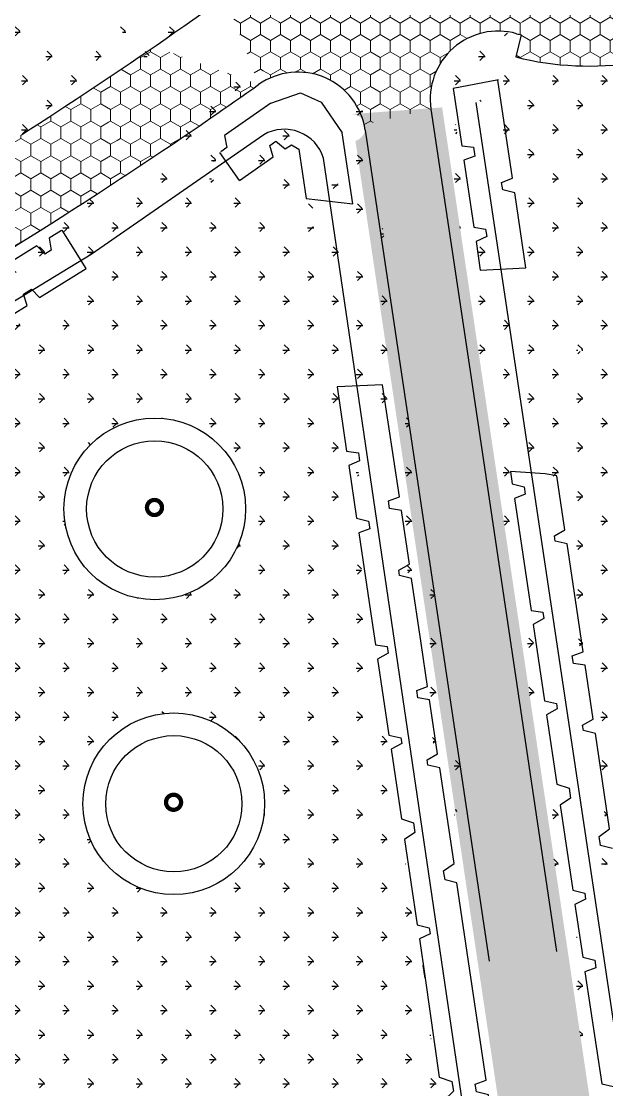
# Model space of a CAD drawing. Header units: millimetres. Extents: x -164772 to 106339, y -135449 to 107526.
# Drawn here: x -11645 to 1245, y -118868 to -95340 of the extents above; entities that cross this region are included whole.
import ezdxf

# ---------------------------------------------------------------- set-up
doc = ezdxf.new("R2010")
doc.units = ezdxf.units.MM
doc.layers.add('bord2', color=251, linetype='Continuous', lineweight=25)
doc.layers.add('paving', color=250, linetype='Continuous', lineweight=25)
for name, color, linetype, lineweight, true_color in [('graas', 7, 'Continuous', 25, 0x83f83f), ('hatch', 7, 'Continuous', 9, 0x4a4a4a), ('plants', 7, 'Continuous', 30, 0x3d5129)]:
    doc.layers.add(name, color=color, linetype=linetype, lineweight=lineweight, true_color=true_color)
doc.linetypes.add('зигзаг', pattern='A,0.00254,-5.08,[131,ltypeshp.shx,S=5.08,R=0,X=-5.08,Y=0],-10.16,[131,ltypeshp.shx,S=5.08,R=180,X=5.08,Y=0],-5.08', length=20.32254)
pattern_1 = [(90, (0, 0), (-219.9704516, 381), [254, -508]), (210, (0, 0), (-219.9704530418713, -380.9999991675352), [254, -508]), (150, (0, 0), (-439.9409046418711, 8.324647552006501e-07), [-508, 254])]
pattern_2 = [(180, (20086130.2969499, -35164895.6718968), (-538.8149999999999, -538.8149999999999), [142.875, -934.755]), (135, (20086130.2969499, -35164895.6718968), (-538.8153672641492, -538.8153672641491), [142.875, -619.1249999999999]), (225, (20086130.2969499, -35164895.6718968), (538.8153672641491, -538.8153672641492), [142.875, -619.1249999999999])]

# ---------------------------------------------------------------- blocks, each defined once
blk = doc.blocks.new('Р')
at = {"layer": 'plants', "const_width": 0.1885352972114263}
blk.add_lwpolyline([(63573.59903664942, 42000.92048726147, 1), (63574.26256520773, 42000.92048726147, 1)], format="xyb", close=True, dxfattribs=at)
at = {"layer": 'plants'}
blk.add_circle((63573.86653953586, 42000.90911318984), 4, dxfattribs=at)
at = {"layer": 'plants', "linetype": 'зигзаг', "ltscale": 0.1}
blk.add_circle((63573.86653953586, 42000.90911318984), 3, dxfattribs=at)

msp = doc.modelspace()

# ---------------------------------------------------------------- hatches: boundary and pattern name
at = {"layer": 'graas'}
h = msp.add_hatch(dxfattribs=at)
h.set_pattern_fill('GRASS,_O', color=256, scale=30, angle=90)
h.set_pattern_definition([(180, (20086130.56260819, -35164895.6718968), (-538.8149999999999, -538.8149999999999), [142.875, -934.755]), (135, (20086130.56260819, -35164895.6718968), (-538.8153672641492, -538.8153672641491), [142.875, -619.1249999999999]), (225, (20086130.56260819, -35164895.6718968), (538.8153672641491, -538.8153672641492), [142.875, -619.1249999999999])])
edge = h.paths.add_edge_path()
edge.add_line((-16278.04338607359, -74320.46765687499), (-16121.69380648822, -74118.54566369964))
edge.add_line((-16121.69380648834, -74118.54566369993), (-16230.62774744017, -73990.86640729046))
edge.add_line((-16230.62774744005, -73990.86640729052), (-16489.21869616799, -74072.95337132069))
edge.add_line((-16489.21869616797, -74072.95337132034), (-17251.79313641828, -73179.15538103641))
edge.add_line((-17251.79313641814, -73179.15538103641), (-17106.45509475392, -72964.32698824735))
edge.add_line((-17106.45509475404, -72964.32698824765), (-17219.3598379618, -72831.99363528228))
edge.add_line((-17219.35983796166, -72831.99363528234), (-17457.16982914919, -72938.43753695233))
edge.add_line((-17457.16982914954, -72938.43753695204), (-19017.42752928684, -71109.69122301707))
edge.add_line((-19017.42752928687, -71109.69122301736), (-18861.07794969422, -70907.76922985657))
edge.add_line((-18861.07794969416, -70907.76922985628), (-18987.76378654861, -70759.28333733122))
edge.add_line((-18987.76378654856, -70759.28333733133), (-19228.60283938479, -70862.17693746254))
edge.add_line((-19228.60283938497, -70862.17693746272), (-19991.17727963165, -69968.37894718607))
edge.add_line((-19991.17727963141, -69968.37894718577), (-19848.50287327401, -69750.42856162712))
edge.add_line((-19848.50287327384, -69750.42856162736), (-19955.92702735842, -69624.5188956932))
edge.add_line((-19955.92702735848, -69624.51889569308), (-20196.5539723551, -69727.66110310874))
edge.add_line((-20196.55397235536, -69727.66110310885), (-20982.14435534308, -68806.88659449924))
edge.add_line((-20982.144355343, -68806.88659449895), (-20669.21950991872, -68558.52983458697))
edge.add_line((-20669.21950991852, -68558.52983458708), (-20882.69722791844, -68345.74055049261))
edge.add_arc((-69881.72746434601, -6887.990543764508), 78599.99999999972, 294.8394504156512, 308.56465227017856, ccw=False)
edge.add_line((-36863.67339754179, -78216.58302701353), (-32015.06901432185, -88691.28304548604))
edge.add_line((-32015.06901432182, -88691.28304548604), (-28541.38444154702, -85677.9683615644))
edge.add_line((-28541.38444154737, -85677.9683615644), (-25535.57429841235, -88200.94589288447))
edge.add_line((-25535.57429841235, -88200.94589288435), (-27663.69105154658, -91535.24384742575))
edge.add_line((-27663.69105154629, -91535.24384742598), (-21338.74315032338, -92312.72759491952))
edge.add_line((-21338.74315032344, -92312.72759491946), (-12758.62773389062, -96330.98495704723))
edge.add_line((-12758.62773389071, -96330.98495704723), (-7749.025839397462, -93222.38686571324))
edge.add_line((-7749.025839397495, -93222.38686571312), (-7822.681258732904, -93027.68630486775))
edge.add_arc((-8278.9163243154, -91080.41910057045), 2000.000000000005, 270.0000000004006, 283.18626832613353, ccw=False)
edge.add_arc((-8278.91632430143, -91080.41910057045), 2000, 90, 270, ccw=False)
edge.add_arc((-8278.9163243154, -91080.41910057045), 2000, 283.18626832613353, 449.9999999995994, ccw=False)
edge.add_line((-7822.681258732729, -93027.68630486769), (-7447.164308241583, -94020.3269214873))
edge.add_line((-7447.164308241845, -94020.32692148765), (-6268.205027290896, -94165.24853889547))
edge.add_arc((-69881.72746400422, -6887.990543479058), 108000.0000000216, 306.0870766807397, 306.6924963094096)
edge.add_arc((-6254.441992671971, -92279.36250386522), 1510.014115708262, 306.8168404319119, 378.5053839699594)
edge.add_arc((843.8257165762625, -89827.10150605669), 5999.999999867481, 198.0155993887819, 199.1978972640009, ccw=False)
edge.add_line((-4862.00837049009, -91682.7570153805), (-5337.494544421221, -91837.3949744896))
edge.add_arc((843.825716737847, -89827.10150613119), 6499.999999995633, 151.0632248998706, 198.0155993876894, ccw=False)
edge.add_line((-4844.676281302047, -86682.11422185828), (-4407.099204529179, -86924.03632064503))
edge.add_arc((843.8257168426207, -89827.10150624202), 6000.00000014203, 149.926801679152, 151.0632248994016, ccw=False)
edge.add_arc((-5679.392896573801, -86071.87175031002), 1526.989121719825, 330.6435262317915, 400.1339963986396)
edge.add_line((-4511.950044207086, -85087.60910024676), (-11721.73358926205, -76632.77319333093))
edge.add_line((-11721.73358926204, -76632.77319333093), (-12178.27912498444, -77022.0881992248))
edge.add_line((-12178.27912498432, -77022.08819922475), (-15389.40662821005, -73821.3161047572))
edge.add_line((-15389.40662821037, -73821.31610475756), (-14966.82408783304, -74316.61650480657))
edge.add_line((-14966.82408783286, -74316.61650480652), (-15094.51375306722, -74552.13020063507))
edge.add_line((-15094.51375306704, -74552.13020063513), (-15018.25641525826, -74641.50987516461))
edge.add_line((-15018.25641525843, -74641.50987516432), (-14761.44739510178, -74557.33434889799))
edge.add_line((-14761.44739510193, -74557.33434889787), (-13823.9846282325, -75656.11538949831))
edge.add_line((-13823.98462823247, -75656.11538949837), (-13201.18969496824, -76386.08066281835))
edge.add_line((-13201.18969496833, -76386.08066281858), (-13357.53927455369, -76588.00265599393))
edge.add_line((-13357.53927455358, -76588.00265599364), (-13248.60533360538, -76715.6819124031))
edge.add_line((-13248.60533360512, -76715.68191240351), (-13009.01634735598, -76611.32313465771))
edge.add_line((-13009.01634735595, -76611.32313465742), (-12227.43994462319, -77527.39293866426))
edge.add_line((-12227.43994462331, -77527.39293866414), (-12355.12960986131, -77762.9066344927))
edge.add_line((-12355.12960986122, -77762.90663449276), (-12278.87227204516, -77852.28630900769))
edge.add_line((-12278.87227204516, -77852.28630900798), (-12022.06325189578, -77768.11078274164))
edge.add_line((-12022.0632518961, -77768.11078274153), (-10642.11439117054, -79385.52077356547))
edge.add_line((-10642.11439117025, -79385.52077356535), (-10749.43035303113, -79644.91407270935))
edge.add_line((-10749.4303530313, -79644.91407270958), (-10618.45553327856, -79798.42699483976))
edge.add_line((-10618.45553327845, -79798.42699483964), (-10361.39109232141, -79714.55084209122))
edge.add_line((-10361.39109232164, -79714.5508420914), (-9096.241341767669, -81197.40713095655))
edge.add_line((-9096.24134176764, -81197.40713095614), (-9252.590921349369, -81399.32912413149))
edge.add_line((-9252.590921349165, -81399.32912413166), (-9137.91761766157, -81533.73537087861))
edge.add_line((-9137.917617661686, -81533.73537087855), (-8885.06603166951, -81444.92141651818))
edge.add_line((-8885.06603166954, -81444.92141651823), (-7627.367916042404, -82919.04379566801))
edge.add_line((-7627.367916042262, -82919.04379566801), (-7771.42232927696, -83135.37670321636))
edge.add_line((-7771.422329277077, -83135.37670321618), (-7647.222074787525, -83280.94929521119))
edge.add_line((-7647.222074787409, -83280.94929521154), (-7375.421516806513, -83214.34504548648))
edge.add_line((-7375.421516806629, -83214.34504548642), (-6356.857198558093, -84408.18356480713))
edge.add_line((-6356.857198558093, -84408.18356480724), (-6511.695285435228, -84611.8771478474))
edge.add_line((-6511.695285435111, -84611.87714784728), (-6403.364234089226, -84738.84976961972))
edge.add_line((-6403.364234089197, -84738.84976961972), (-6145.681888467181, -84655.69785036905))
edge.add_line((-6145.681888467443, -84655.69785036887), (-5383.107448209848, -85549.4958406528))
edge.add_line((-5383.107448209819, -85549.4958406528), (-5504.721875657458, -85792.13019912668))
edge.add_line((-5504.721875657138, -85792.13019912686), (-6013.26290983519, -86370.46641746246))
edge.add_arc((-7946.595450276782, -86882.54579418986), 2000.000000000011, 270.0000000000342, 374.83520029767544, ccw=False)
edge.add_arc((-7946.59545027585, -86882.54579418986), 2000, 90, 270, ccw=False)
edge.add_arc((-7946.595450279576, -86882.54579418986), 2000, 425.2825424472918, 449.9999999999055, ccw=False)
edge.add_line((-7110.307711542395, -85065.78416479561), (-7608.923196292584, -84481.36709719647))
edge.add_line((-7608.923196292293, -84481.36709719659), (-7471.953076890626, -84256.73083294208))
edge.add_line((-7471.953076890946, -84256.73083294225), (-7562.680614193829, -84150.3909319041))
edge.add_line((-7562.680614193712, -84150.3909319038), (-7814.299889019938, -84240.6492531266))
edge.add_line((-7814.299889019967, -84240.64925312666), (-9433.710889656286, -82342.57055887098))
edge.add_line((-9433.71088965637, -82342.5705588711), (-9277.361310078279, -82140.64856568848))
edge.add_line((-9277.361310078104, -82140.64856568859), (-9386.29525103357, -82012.96930926458))
edge.add_line((-9386.295251033542, -82012.96930926428), (-9644.886199757846, -82095.05627331628))
edge.add_line((-9644.88619975773, -82095.05627331646), (-10407.46064000805, -81201.25828303253))
edge.add_line((-10407.46064000837, -81201.25828303253), (-10268.01482602082, -80979.52373003909))
edge.add_line((-10268.0148260205, -80979.52373003909), (-10356.02831258611, -80876.36491267449))
edge.add_line((-10356.02831258652, -80876.36491267425), (-10612.83733273953, -80960.54043894786))
edge.add_line((-10612.8373327393, -80960.54043894816), (-11845.17598415377, -79516.14137198754))
edge.add_line((-11845.1759841538, -79516.14137198725), (-11731.46030405962, -79264.24905241969))
edge.add_line((-11731.46030405983, -79264.24905241975), (-11873.67594434759, -79097.56099316683))
edge.add_line((-11873.67594434721, -79097.56099316706), (-12146.18398899068, -79163.33601217462))
edge.add_line((-12146.183988991, -79163.33601217433), (-13149.75023892683, -77987.0764236441))
edge.add_line((-13149.75023892689, -77987.07642364404), (-13019.15511798356, -77754.96815336753))
edge.add_line((-13019.15511798327, -77754.9681533677), (-13099.92999163117, -77660.29356695469))
edge.add_line((-13099.92999163111, -77660.29356695474), (-13352.22147594137, -77749.76400509734))
edge.add_line((-13352.2214759414, -77749.76400509752), (-14453.25569270244, -76459.26419520822))
edge.add_line((-14453.25569270253, -76459.26419520793), (-14325.56602747544, -76223.75049937937))
edge.add_line((-14325.56602747533, -76223.75049937931), (-14418.78836836801, -76114.48648979807))
edge.add_line((-14418.78836836833, -76114.48648979836), (-14658.63238543381, -76218.54635111646))
edge.add_line((-14658.63238543346, -76218.5463511161), (-15012.89363552308, -75803.32394573286))
edge.add_line((-15012.89363552331, -75803.32394573321), (-16278.04338607365, -74320.46765687533))
edge = h.paths.add_edge_path(flags=16)
edge.add_arc((-16962.67437455598, -82107.98306011218), 2000, 90, 450)
edge = h.paths.add_edge_path(flags=16)
edge.add_arc((-16962.67437455598, -82107.98306011218), 1500, 90, 450)
edge = h.paths.add_edge_path(flags=0)
edge.add_arc((-16968.3614103727, -82075.85236376007), 165.8821395758423, 90, 450)
edge = h.paths.add_edge_path(flags=16)
edge.add_arc((-20528.92599526448, -79857.66513142544), 2000, 90, 450)
edge = h.paths.add_edge_path(flags=16)
edge.add_arc((-20528.92599526448, -79857.66513142544), 1500, 90, 450)
edge = h.paths.add_edge_path(flags=0)
edge.add_arc((-20534.6130310812, -79825.53443507334), 165.8821395758423, 90, 450)
edge = h.paths.add_edge_path(flags=16)
edge.add_arc((-26790.00316361831, -77894.95673689475), 2000, 90, 450)
edge = h.paths.add_edge_path(flags=16)
edge.add_arc((-26790.00316361831, -77894.95673689475), 1500, 90, 450)
edge = h.paths.add_edge_path(flags=0)
edge.add_arc((-26795.69019943503, -77862.82604053892), 165.8821395794803, 90, 450)
h = msp.add_hatch(dxfattribs=at)
h.set_pattern_fill('GRASS,_O', color=256, scale=30, angle=90)
h.set_pattern_definition([(180, (20086296.44474777, -35164895.6718968), (-538.8149999999999, -538.8149999999999), [142.875, -934.755]), (135, (20086296.44474777, -35164895.6718968), (-538.8153672641492, -538.8153672641491), [142.875, -619.1249999999999]), (225, (20086296.44474777, -35164895.6718968), (538.8153672641491, -538.8153672641492), [142.875, -619.1249999999999])])
h.paths.add_polyline_path([(-15026.64716512225, -97841.2889566137), (-12993.69624564777, -98793.36472745887, 0.006585150958767653), (-10592.84408945618, -97267.58295781161), (-12592.74559431224, -96330.98495703978)])
h.paths.add_polyline_path([(-21172.8610107487, -92312.72759491946), (-27497.80891197854, -91535.24384742598), (-27726.55622329265, -91893.64133248148), (-15026.64716512597, -97841.28895660672), (-12592.7455943155, -96330.98495703978)])
h.paths.add_polyline_path([(-8606.525073943933, -93857.42363177655), (-10657.85814934065, -95130.33317971365), (-8550.907158354104, -95898.38510023053, 0.004423833893708988), (-6985.506585550771, -94802.17939665863), (-7281.282168666643, -94020.32692148765)])
h.paths.add_polyline_path([(-11540.08162073958, -95677.77751900251), (-12592.74559432295, -96330.9849570328), (-10592.84408945944, -97267.58295780416, 0.001895706398023822), (-9909.218543415696, -96816.67002386921, 0.003285728995512572), (-8732.497018590377, -96022.89520723974)])
h = msp.add_hatch(dxfattribs=at)
h.set_pattern_fill('GRASS,_O', color=256, scale=30, angle=90)
h.set_pattern_definition(pattern_2)
edge = h.paths.add_edge_path()
edge.add_arc((2760.879635855279, -98576.76660157829), 1500, 125.13157183319649, 270.0000000001737, ccw=False)
edge.add_line((1897.695648216366, -97350.01748155286), (-2332.862521737472, -96590.84672882112))
edge.add_arc((-806.9554390025296, -97041.59082511994), 1591.088515919036, 163.5431653874094, 193.5829795188087)
edge.add_line((-2353.542497618866, -97415.26332291351), (-1755.776857888952, -101429.7002505903))
edge.add_line((-1755.776857889068, -101429.7002505902), (13253.27071096577, -108513.0553417877))
edge.add_line((13253.27071096581, -108513.0553417881), (13253.27071096217, -125688.360523473))
edge.add_arc((-69881.99312316839, -6887.990543200593), 145000.0000007586, 304.9839289176214, 308.4139232093178)
edge.add_line((20212.04646126526, -120501.6518325833), (20212.04646126526, -119821.964945168))
edge.add_line((20212.04646126526, -119821.9649451677), (19904.28516243074, -120071.1954727632))
edge.add_line((19904.28516243091, -120071.1954727633), (19736.36209852529, -120207.18253162))
edge.add_line((19736.362098525, -120207.1825316203), (18806.10492395661, -120924.8288409332))
edge.add_line((18806.10492395675, -120924.8288409328), (18595.44296984853, -120771.5973236811))
edge.add_line((18595.44296984859, -120771.5973236812), (18464.39728517907, -120872.6924342957))
edge.add_line((18464.39728517896, -120872.692434296), (18555.56788651836, -121118.1054801096))
edge.add_line((18555.5678865185, -121118.1054801093), (17375.39447793645, -122028.5495101891))
edge.add_line((17375.39447793616, -122028.5495101893), (17179.63820580709, -121863.819013994))
edge.add_line((17179.63820580738, -121863.8190139941), (17019.58064170142, -121987.2953206546))
edge.add_line((17019.58064170108, -121987.2953206542), (17118.6940035383, -122226.5809289058))
edge.add_line((17118.69400353842, -122226.5809289058), (16188.37504851197, -122944.2748987242))
edge.add_line((16188.37504851185, -122944.2748987241), (16017.28833069651, -123076.2596388924))
edge.add_line((16017.28833069671, -123076.2596388924), (15062.05674862747, -123760.3117237779))
edge.add_line((15062.05674862741, -123760.311723778), (14856.98709860099, -123599.6730129157))
edge.add_line((14856.9870986009, -123599.673012916), (14722.42325926865, -123696.0356924288))
edge.add_line((14722.4232592687, -123696.0356924287), (14804.79359847757, -123944.5407604402))
edge.add_line((14804.79359847745, -123944.5407604402), (13997.89694572396, -124522.3685330606))
edge.add_line((13997.89694572399, -124522.3685330604), (13782.87346102086, -123753.8750856149))
edge.add_line((13782.87346102083, -123753.875085615), (13723.00555930055, -123489.2557689276))
edge.add_line((13723.00555930073, -123489.2557689277), (15420.58179149702, -122273.602327205))
edge.add_line((15420.58179149702, -122273.6023272047), (17200.63704783919, -120900.379824776))
edge.add_line((17200.63704783907, -120900.3798247762), (17394.61679064126, -121066.4808234035))
edge.add_line((17394.61679064129, -121066.4808234036), (17527.5042496703, -120963.9648771303))
edge.add_line((17527.50424967027, -120963.9648771304), (17458.24776241872, -120701.6462018333))
edge.add_line((17458.24776241901, -120701.6462018331), (19111.59672794568, -119426.1711875555))
edge.add_line((19111.59672794557, -119426.1711875554), (20212.0464612689, -118535.1182600391))
edge.add_line((20212.04646126898, -118535.1182600394), (20212.04646126898, -105071.1945145273))
edge.add_line((20212.04646126898, -105071.1945145269), (9246.10103510895, -96072.351577601))
edge.add_line((9246.101035108979, -96072.35157760135), (7960.300742184729, -95914.29670570926))
edge.add_arc((6532.927875758804, -96375.38964665537), 1499.999999999626, 269.99999999996527, 377.9023287185513, ccw=False)
edge.add_arc((6532.927875757872, -96375.38964665537), 1500, 148.0820043569545, 270, ccw=False)
edge.add_line((5259.719367544356, -95582.33221203084), (4118.137453978896, -95442.00514561492))
edge.add_arc((843.5600584533095, -89827.1015061256), 6500.000000002738, 284.39389944853, 300.2504749520603, ccw=False)
edge.add_line((2459.373973395399, -96123.06413246966), (2335.080318245586, -95638.75938616962))
edge.add_arc((843.56005843608, -89827.10150614749), 5999.999999986813, 279.18824216601223, 284.3938967170981, ccw=False)
edge.add_line((1801.631725725907, -95750.11582996785), (1881.471335489347, -96243.70030775435))
edge.add_arc((843.5600584425993, -89827.10150613119), 6500.000000000816, 255.7357628958951, 279.1882448818356, ccw=False)
edge.add_line((-758.0017484196433, -96126.70465068049), (-634.8050597388792, -95642.11969847792))
edge.add_arc((843.5600585962675, -89827.10150609673), 6000.000000069454, 254.473922030068, 255.73575921555312, ccw=False)
edge.add_arc((-975.9132422244147, -97013.19713151916), 1421.158404204821, 441.3633726468918, 522.7112487573693)
edge.add_line((-2332.862521740884, -96590.84672882124), (1897.695648216592, -97350.01748155298))
edge.add_arc((2760.879635855279, -98576.76660157829), 1499.999999999821, 89.99999999982629, 125.13157183319649, ccw=False)
edge.add_arc((2760.879635859936, -98576.76660157829), 1500, -90, 90, ccw=False)
edge = h.paths.add_edge_path(flags=16)
edge.add_arc((9630.515996968563, -103542.6666625174), 2000, 90, 450)
edge = h.paths.add_edge_path(flags=16)
edge.add_arc((9630.515996968563, -103542.6666625174), 1500, 90, 450)
edge = h.paths.add_edge_path(flags=0)
edge.add_arc((9624.828961151841, -103510.5359661616), 165.8821395794803, 90, 450)
edge = h.paths.add_edge_path(flags=16)
edge.add_arc((14336.42315066206, -103330.289978669), 2000, 90, 450)
edge = h.paths.add_edge_path(flags=16)
edge.add_arc((14336.42315066206, -103330.289978669), 1500, 90, 450)
h.paths.add_polyline_path([(-534.0353670202167, -101174.664978466), (-1537.513860736319, -101225.5183130367), (-1631.672471457903, -100594.286373544), (-1395.207841835261, -100485.0030915373), (-1419.626045537458, -100321.3053695331), (-1678.355919526701, -100281.3242000304), (-1898.261784927265, -98807.09253011127), (-1659.019727116261, -98716.42890879275), (-1688.843816433378, -98516.49055372081), (-1946.093687895031, -98486.43120501605), (-2119.44329348467, -97324.30904850872), (-2134.466504174561, -97223.59462263244), (-1151.569750907642, -97034.76291481308), (-827.9528997976304, -99204.26489683143), (-1067.525984572057, -99292.70933933412), (-1042.764596573819, -99458.70774196037), (-779.9513885674969, -99526.06326237968)], flags=16)
edge = h.paths.add_edge_path(flags=0)
edge.add_arc((14330.73611484347, -103298.1592823183), 165.8821395776613, 90, 450)
edge = h.paths.add_edge_path(flags=16)
edge.add_arc((16154.27309400374, -108294.3441194989), 2000, 90, 450)
edge = h.paths.add_edge_path(flags=16)
edge.add_arc((16154.27309400374, -108294.3441194989), 1500, 90, 450)
edge = h.paths.add_edge_path(flags=0)
edge.add_arc((16148.58605818702, -108262.2134231464), 165.8821395758423, 90, 450)
h = msp.add_hatch(dxfattribs=at)
h.set_pattern_fill('GRASS,_O', color=256, scale=30, angle=90)
h.set_pattern_definition([(180, (20086129.74554546, -35164488.88572626), (-538.8149999999999, -538.8149999999999), [142.875, -934.755]), (135, (20086129.74554546, -35164488.88572626), (-538.8153672641492, -538.8153672641491), [142.875, -619.1249999999999]), (225, (20086129.74554546, -35164488.88572626), (538.8153672641491, -538.8153672641492), [142.875, -619.1249999999999])])
h.paths.add_polyline_path([(-6040.816066826039, -97577.50780296414), (-6176.739790661537, -97671.94261730272), (-6097.92001539543, -97921.59654703779), (-6844.210677892246, -98440.09190726695), (-7254.852636662123, -97812.14581818688), (-7117.018580330347, -97716.38377494174), (-7173.108511429091, -97450.93798375684), (-6150.872465400767, -96740.72589941551), (-5768.77396547496, -96607.61649070117), (-6420.769399766155, -96328.87044027536, -0.006116563663831646), (-8637.75118236597, -97854.47884756509), (-3646.011692914923, -100192.2205887627), (-4071.739332607758, -97333.14565311787), (-4844.693003530891, -97002.68661675598), (-4577.126437801213, -97394.33127198038), (-4343.782119292111, -98958.65327731236), (-5115.398939399791, -98869.3654908733), (-5372.64880838785, -98839.3061416959), (-5534.971900661752, -97751.10486536376), (-5699.539311123823, -97658.76140984097), (-5838.056997606342, -97741.05326037011)])
h = msp.add_hatch(dxfattribs=at)
h.set_pattern_fill('GRASS,_O', color=256, scale=30, angle=90)
h.set_pattern_definition(pattern_2)
h.paths.add_polyline_path([(-8637.19977792985, -98261.26501810034, -0.001574998462661575), (-9214.061955854104, -98645.29067809456, -0.004843696711964243), (-11003.10126656228, -99803.41495651049), (-3221.260237614901, -103447.8228097618), (-3278.297067156338, -103064.7784533686), (-3645.460288471353, -100599.006759298)])
h = msp.add_hatch(dxfattribs=at)
h.set_pattern_fill('GRASS,_O', color=256, scale=30, angle=90)
h.set_pattern_definition(pattern_2)
h.paths.add_polyline_path([(-13924.41648158086, -103042.5774894142), (-14068.27997256377, -103124.4095663898), (-14012.22468064427, -103380.1388096585), (-14293.95927211763, -103540.3943868046), (-14369.21264476589, -103374.6445063264), (-14420.69414754798, -103323.5173950493), (-14565.62244595801, -103403.4484977568), (-14512.93854523664, -103659.8935176264), (-15818.13622772674, -104379.7383730309), (-15986.48531302232, -104187.0852133473), (-16163.49892832133, -104284.7120648408), (-16102.03083325391, -104536.312410823), (-17130.90517923962, -105103.7589477459), (-17598.04180302498, -105379.9977241619), (-17841.59673673128, -105506.4029202736), (-18021.7318842316, -105318.2283060927), (-18168.63419149191, -105394.4707154408), (-18122.44893681611, -105652.1654260181), (-19445.42418101457, -106338.7905853637), (-19608.85004826756, -106141.9438420021), (-19788.27469333754, -106235.0653694486), (-19733.1855983993, -106488.1389801488), (-20776.07381954491, -107029.3987611988), (-20967.86215586522, -107128.9370538475), (-21585.0351762658, -107408.0086832149), (-15528.91873551374, -111864.1999652138, -0.5887052153382988), (-13831.75378655716, -108806.0737269884, -1), (-13831.75378655716, -112806.0737269884, -0.06394278196015474), (-14337.06395999463, -112741.1865476355), (-6310.499641824324, -118647.2661762205), (-3134.024966935904, -114249.9543521595), (-3206.037506415785, -113767.1879368685), (-2976.155382219047, -113613.7760548922), (-3008.481915332653, -113397.0615129405), (-3274.458569083639, -113308.49850045), (-3502.575656226647, -111779.2194441175), (-3268.856726159618, -111651.5292076841), (-3287.217376384695, -111528.4408489791), (-3548.598675455709, -111470.6847337116), (-3798.870860666313, -109792.879638026), (-3565.812359434829, -109660.7619384778), (-3587.002399324716, -109518.705573468), (-3845.55430873837, -109479.9174645054), (-3926.080177820098, -108940.0783554632), (-4213.656883310337, -107012.1866823649), (-3974.083798535445, -106923.7422398477), (-3998.845186537408, -106757.7438372215), (-4261.658394540005, -106690.3883168092), (-4434.996487618235, -105528.3433392727), (-4197.926396495008, -105423.1190236574), (-4223.5903734819, -105251.0697352667), (-4481.679935687032, -105215.3811657521), (-4693.116079468557, -103797.9298450993), (-3688.915187025719, -103751.9194150338), (-3320.812612457477, -106219.6501971599), (-3560.38569722492, -106308.0946396915), (-3535.624309226681, -106474.0930423252), (-3276.100210436431, -106519.3986325869), (-3099.473008145855, -107703.4935402739), (-3332.531509377339, -107835.6112398072), (-3315.197724207115, -107951.8155756997), (-3052.789560077057, -108016.4557137801), (-2839.698221362007, -109445.0033314102), (-2698.132912572284, -110394.0460556736), (-2937.705997342986, -110482.4904982126), (-2912.944609348473, -110648.4889008319), (-2654.45067008659, -110686.8883824395), (-2476.793308263921, -111877.8893987806), (-2709.851809495405, -112010.0070983138), (-2692.518024325182, -112126.2114342213), (-2430.109860199314, -112190.8515722868), (-2296.008441449885, -113089.8569632521), (-1872.767105096762, -112503.9482678296), (-3221.260237618626, -103447.8228097618), (-11003.10126656228, -99803.41495651049, -0.02193232268364875), (-19369.11260734479, -104604.1555424276, -0.01634565179000416), (-25860.84223541366, -107695.4221872841, 0.5586773253011772), (-26217.6051399529, -110225.0809996225), (-18446.52306022756, -116664.2559138895), (-18179.58390047569, -116248.7786502721), (-18859.33445973023, -115685.4212780785), (-18739.9456149524, -115459.6692324453), (-18869.16954954182, -115352.5722169037), (-19109.84320127526, -115477.8069636491), (-20014.45446133781, -114728.0916226557), (-19908.12815926065, -114491.5137238828), (-20042.06249620793, -114380.5128646967), (-20258.08453729218, -114526.1781449704), (-22108.95523219583, -112992.2306744596), (-21989.56638742499, -112766.4786288337), (-22139.84867916051, -112641.9290631059), (-22359.46397374412, -112784.6163600226), (-23264.07523380667, -112034.9010190372), (-23160.90869471924, -111795.7044011605), (-23288.34163013221, -111690.0917133283), (-23507.70530975777, -111832.9875413589), (-24655.34296090323, -110881.8590390477), (-24537.68166898777, -110654.6752481558), (-24693.32666622176, -110525.6812290358), (-24904.96655632723, -110674.9783078017), (-25809.6378975043, -109925.2131733414), (-25888.04054581308, -109860.2353527061), (-26198.02631854154, -109192.7932957662), (-26154.6492755644, -108680.8553803754), (-25674.04141588676, -108159.4835876645), (-23595.0729595989, -107219.4212463623), (-23444.56854442069, -107425.7367895664), (-23291.64102896377, -107356.5864386805), (-23298.61333262855, -107085.3689329563), (-21395.93153523495, -106225.0194168994), (-19417.25916516063, -105197.5133489435), (-19255.82478857394, -105395.3936775038), (-19106.85785093512, -105318.0797233986), (-19128.47736786892, -105047.6353762247), (-18292.39800710491, -104613.70955117), (-15818.82673403555, -103238.1138630993), (-15652.44237862322, -103431.8506139866), (-15505.47719342475, -103350.7961239852), (-15533.92546002408, -103080.9846257949), (-14709.08096762122, -102626.064982451), (-13225.6782336899, -101782.2794890129), (-11322.19683485366, -100595.2852429221), (-11145.68526625428, -100779.8424116158), (-11003.26725375447, -100691.0409154337), (-11046.11054170345, -100423.1379458545), (-10777.1858965734, -100255.4561306936), (-10234.99381407797, -101095.8523412742), (-11260.42679614508, -101735.237637015), (-11438.84230495504, -101551.867626735), (-11610.37903484077, -101658.8254335187), (-11535.53756760274, -101906.7766698319), (-12532.57805232172, -102528.4584728763), (-12715.93493617726, -102642.7864664844), (-13737.18217988991, -103223.6898110755)])
h.paths.add_polyline_path([(-8707.768492009764, -104082.3206734098, -1), (-8707.768492009767, -108082.3206734098, -1)], flags=16)
h.paths.add_polyline_path([(-8707.768492009764, -104582.3206734098, -1), (-8707.768492009767, -107582.3206734098, -1)], flags=0)
h.paths.add_polyline_path([(-8713.455527826485, -105884.3078374741, -1), (-8713.455527826485, -106216.0721166334, -1)], flags=0)
h.paths.add_polyline_path([(-8287.773574962557, -110575.2950583379, -1), (-8287.773574962557, -114575.2950583379, -1)], flags=16)
h.paths.add_polyline_path([(-8287.773574962557, -111075.2950583379, -1), (-8287.773574962557, -114075.2950583379, -1)], flags=0)
h.paths.add_polyline_path([(-8293.460610779279, -112709.046501561, 1), (-8293.460610779279, -112377.2822224022, 1)], flags=0)
h = msp.add_hatch(dxfattribs=at)
h.set_pattern_fill('GRASS,_O', color=256, scale=30, angle=90)
h.set_pattern_definition(pattern_2)
edge = h.paths.add_edge_path()
edge.add_line((-1755.776857889068, -101429.7002505902), (382.5804174775467, -115790.3456946316))
edge.add_line((382.5804174772493, -115790.3456946318), (2536.913835976185, -130258.2827169957))
edge.add_line((2536.913835976462, -130258.2827169955), (2789.89727572292, -129826.8792189666))
edge.add_line((2789.897275722775, -129826.8792189667), (1867.379602606685, -124080.2578267577))
edge.add_line((1867.379602606597, -124080.257826758), (2088.038967403627, -123865.0172892635))
edge.add_line((2088.038967403772, -123865.0172892636), (2056.921762750644, -123656.4099904396))
edge.add_line((2056.921762750673, -123656.4099904391), (1778.31607505311, -123561.4246215302))
edge.add_line((1778.316075053255, -123561.4246215303), (1468.979591640193, -121380.8145569167))
edge.add_line((1468.979591639902, -121380.8145569167), (1182.893815484669, -119462.9179572842))
edge.add_line((1182.893815485018, -119462.9179572844), (1418.061823862532, -119344.9422281379))
edge.add_line((1418.061823862328, -119344.9422281379), (1397.438868936544, -119206.6875562201))
edge.add_line((1397.43886893634, -119206.6875562197), (1136.210367419742, -119149.9557837707))
edge.add_line((1136.210367419946, -119149.9557837708), (768.1077928444868, -116682.2250016306))
edge.add_line((768.1077928442537, -116682.2250016308), (1007.680877626277, -116593.7805591062))
edge.add_line((1007.680877626597, -116593.7805591062), (982.9194896210247, -116427.7821564725))
edge.add_line((982.9194896209083, -116427.7821564725), (720.1062816146441, -116360.4266360823))
edge.add_line((720.1062816145859, -116360.4266360821), (546.7681885327476, -115198.3816585311))
edge.add_line((546.768188532631, -115198.3816585312), (782.4989382694621, -115084.1785033304))
edge.add_line((782.4989382696367, -115084.1785033303), (762.4929046013131, -114950.0596230904))
edge.add_line((762.4929046013422, -114950.0596230905), (500.0847404643282, -114885.4194850251))
edge.add_line((500.0847404642991, -114885.4194850251), (219.9662096225803, -113007.5268296464))
edge.add_line((219.9662096227548, -113007.5268296464), (449.8483338266233, -112854.1149476773))
edge.add_line((449.8483338264778, -112854.1149476771), (417.5218007093208, -112637.4004057254))
edge.add_line((417.5218007091462, -112637.4004057254), (151.5451469583058, -112548.8373932424))
edge.add_line((151.545146958626, -112548.8373932424), (-76.57194018426517, -111019.5583368952))
edge.add_line((-76.57194018438167, -111019.5583368954), (157.146989878951, -110891.8681004838))
edge.add_line((157.1469898789219, -110891.8681004839), (138.786339664759, -110768.7797417789))
edge.add_line((138.7863396645553, -110768.7797417789), (-122.5949594175763, -110711.023626504))
edge.add_line((-122.5949594171689, -110711.023626504), (-372.8671446205261, -109033.2185308112))
edge.add_line((-372.8671446207882, -109033.2185308109), (-139.8086433930002, -108901.1008312702))
edge.add_line((-139.8086433930293, -108901.1008312702), (-160.9986832756695, -108759.044466253))
edge.add_line((-160.9986832754657, -108759.0444662533), (-419.5505926891201, -108720.2563573051))
edge.add_line((-419.5505926891201, -108720.2563573052), (-500.0764617780078, -108180.4172482558))
edge.add_line((-500.0764617782988, -108180.4172482555), (-787.6531672685086, -106252.5255751646))
edge.add_line((-787.6531672685378, -106252.5255751647), (-548.0800824901526, -106164.08113264))
edge.add_line((-548.0800824899197, -106164.0811326401), (-572.8414704954921, -105998.0827300064))
edge.add_line((-572.8414704956085, -105998.0827300064), (-835.6546784982347, -105930.7272096088))
edge.add_line((-835.6546784982056, -105930.727209609), (-876.1747094924358, -105659.0841006369))
edge.add_line((-876.1747094921739, -105659.0841006366), (-109.6205932425655, -105714.4319351103))
edge.add_line((-109.6205932426237, -105714.4319351106), (149.9035056095017, -105759.7375253868))
edge.add_line((149.9035056095599, -105759.7375253867), (326.5307078964687, -106943.832433059))
edge.add_line((326.5307078964106, -106943.8324330588), (93.4722066649847, -107075.9501325922))
edge.add_line((93.47220666492649, -107075.9501325925), (110.805991831483, -107192.1544684998))
edge.add_line((110.8059918314248, -107192.1544684995), (373.2141559648007, -107256.794606565))
edge.add_line((373.2141559647425, -107256.794606565), (586.3054946802002, -108685.3422242024))
edge.add_line((586.3054946802586, -108685.3422242025), (727.8708034699812, -109634.3849484734))
edge.add_line((727.8708034699812, -109634.3849484734), (488.2977186952339, -109722.8293909907))
edge.add_line((488.2977186950884, -109722.8293909905), (513.0591066970228, -109888.8277936169))
edge.add_line((513.0591066970519, -109888.8277936172), (771.5530459588772, -109927.227275232))
edge.add_line((771.5530459589354, -109927.2272752318), (949.2104077779367, -111118.2282915728))
edge.add_line((949.2104077778786, -111118.228291573), (716.1519065464527, -111250.3459911136))
edge.add_line((716.1519065463945, -111250.3459911136), (733.4856917129509, -111366.5503269991))
edge.add_line((733.4856917128927, -111366.5503269988), (995.8938558499067, -111431.1904650933))
edge.add_line((995.8938558499358, -111431.1904650935), (1309.565140168779, -113534.0181475299))
edge.add_line((1309.565140168837, -113534.01814753), (1081.137713239281, -113697.1822058737))
edge.add_line((1081.137713239252, -113697.1822058735), (1110.909135275244, -113896.7674836207))
edge.add_line((1110.909135275244, -113896.7674836209), (1373.375358210717, -113961.7968433345))
edge.add_line((1373.375358211066, -113961.7968433345), (1660.952063701276, -115889.6885164254))
edge.add_line((1660.952063700839, -115889.6885164254), (1421.37897892973, -115978.1329589646))
edge.add_line((1421.378978930137, -115978.1329589644), (1447.444961128043, -116152.8772587665))
edge.add_line((1447.444961128014, -116152.8772587664), (1708.953574931031, -116211.486881981))
edge.add_line((1708.953574930973, -116211.4868819811), (1994.836475705568, -118128.0234211047))
edge.add_line((1994.836475705451, -118128.023421105), (1758.058161611043, -118235.2037870338))
edge.add_line((1758.058161610927, -118235.2037870334), (1786.289681230948, -118424.4656798002))
edge.add_line((1786.289681230861, -118424.4656798006), (2052.10551869242, -118511.9505925291))
edge.add_line((2052.105518692828, -118511.950592529), (2283.631763582947, -120064.0843749392))
edge.add_line((2283.631763582773, -120064.084374939), (2044.402250861705, -120154.832097531))
edge.add_line((2044.402250861473, -120154.8320975313), (2069.026598155338, -120319.9117900627))
edge.add_line((2069.026598155688, -120319.9117900626), (2331.633274812702, -120385.8827404952))
edge.add_line((2331.633274812441, -120385.8827404952), (2487.774793634992, -121432.6432327549))
edge.add_line((2487.774793635312, -121432.6432327549), (2810.568132763423, -123625.2253063618))
edge.add_line((2810.568132763452, -123625.2253063614), (2570.995047985067, -123713.6697488933))
edge.add_line((2570.995047984834, -123713.6697488934), (2595.756435990406, -123879.6681515126))
edge.add_line((2595.756435990523, -123879.6681515127), (2858.569644000425, -123947.0236719248))
edge.add_line((2858.569644000105, -123947.0236719246), (3210.232029248451, -126304.5407148422))
edge.add_line((3210.232029248684, -126304.5407148422), (3263.529155019452, -126633.2396137989))
edge.add_line((3263.529155019394, -126633.2396137989), (3361.373659315912, -127289.1814945944))
edge.add_line((3361.373659316174, -127289.1814945945), (3121.800574537789, -127377.6259371119))
edge.add_line((3121.800574537556, -127377.6259371121), (3146.56196253949, -127543.6243397458))
edge.add_line((3146.561962539519, -127543.6243397458), (3409.375170542145, -127610.9798601433))
edge.add_line((3409.375170542116, -127610.9798601432), (3761.303214143336, -129561.0139899185))
edge.add_line((3761.30321414322, -129561.0139899184), (3968.097231127751, -129514.8318447229))
edge.add_line((3968.097231127977, -129514.8318447233), (5514.923438734477, -128555.0137769666))
edge.add_line((5514.923438734564, -128555.0137769663), (9621.167259831105, -125920.3489532377))
edge.add_line((9621.167259830705, -125920.3489532377), (9697.24234516581, -125995.1714956245))
edge.add_line((9697.242345166116, -125995.1714956243), (9803.239088201692, -126099.4230487269))
edge.add_line((9803.239088201619, -126099.4230487272), (9891.861124806266, -125739.8408796912))
edge.add_line((9891.861124806295, -125739.8408796913), (10153.64188780668, -125565.2763722015))
edge.add_line((10153.64188780655, -125565.2763722012), (10597.54590948956, -126471.2094131103))
edge.add_line((10597.54590948969, -126471.2094131102), (9717.76213266085, -127057.8798007338))
edge.add_line((9717.762132660675, -127057.8798007341), (9533.823551218768, -126880.0505210461))
edge.add_line((9533.82355121868, -126880.0505210459), (9365.637221247758, -126992.2030089549))
edge.add_line((9365.637221248078, -126992.2030089548), (9448.024735795087, -127237.7500681143))
edge.add_line((9448.024735795057, -127237.7500681146), (4299.479906496286, -130486.0792985169))
edge.add_line((4299.479906496315, -130486.0792985167), (4540.170290829308, -131326.3711999173))
edge.add_arc((-476465.7309273018, 635934.9918075106), 905569.8074531213, 302.0841219605325, 302.556784751195)
edge.add_line((10853.27071096069, -127332.2397784981), (13691.20274415124, -125374.7537187577))
edge.add_line((13691.20274415119, -125374.7537187575), (8810.232691170233, -122356.3184330452))
edge.add_arc((7319.288233193292, -122520.8924991278), 1499.999999999837, 269.99999999993054, 366.2989470179845, ccw=False)
edge.add_arc((7319.28823319143, -122520.8924991278), 1500, 90, 270, ccw=False)
edge.add_arc((7319.288233193292, -122520.8924991278), 1500, 6.298947017984574, 90.00000000006952, ccw=False)
edge.add_line((8810.232691170371, -122356.3184330454), (13691.20274415133, -125374.7537187431))
edge.add_line((13691.20274415119, -125374.7537187431), (13276.96729109167, -108772.569881947))
edge.add_line((13276.96729109176, -108772.5698819472), (-1755.776857889025, -101429.7002505905))
edge = h.paths.add_edge_path(flags=16)
edge.add_arc((4870.617729289646, -119144.3169559394), 1500, 90, 450)
edge = h.paths.add_edge_path(flags=0)
edge.add_arc((4864.930693472925, -119112.1862595831), 165.8821395794803, 90, 450)
h = msp.add_hatch(dxfattribs=at)
h.set_pattern_fill('GRASS,_O', color=256, scale=30, angle=90)
h.set_pattern_definition(pattern_2)
h.paths.add_polyline_path([(-14337.06395999463, -112741.1865476355, -0.1721044062092598), (-15443.516269801, -111990.2281500292), (-17635.06721209529, -115401.266041405), (-17568.21735068857, -115456.6692503397), (-17653.60809657285, -115710.5979254595), (-17563.14709657272, -115785.5693551288), (-17324.58727474119, -115658.582728018), (-16212.51305608712, -116580.2372981673), (-15473.71657982729, -117192.5301985214), (-15593.10542460838, -117418.2822441477), (-15463.88149001896, -117525.3792596962), (-15245.74909893823, -117381.4629757436), (-14318.59657822344, -118149.8598539442), (-14403.98732410352, -118403.7885290714), (-14313.52632410014, -118478.7599587403), (-14074.96650226488, -118351.7733316295), (-12437.98890134906, -119708.4524649223), (-12499.21114575611, -119982.4112868341), (-12343.8410068213, -120111.1775114298), (-12104.97818961302, -119984.4419980258), (-10604.18213664349, -121228.2578494018), (-10723.57098141759, -121454.0098950495), (-10587.53867261326, -121566.7494919076), (-10353.67339509893, -121435.8721638456), (-9084.639203849525, -122487.6105662155), (-6310.499641824324, -118647.2661762274)])
h = msp.add_hatch(dxfattribs=at)
h.set_pattern_fill('GRASS,_O', color=256, scale=30, angle=90)
h.set_pattern_definition(pattern_2)
h.paths.add_polyline_path([(-2351.817050379512, -119522.4157112864), (-2131.157685593513, -119307.1751737995), (-2162.274890235436, -119098.567874968), (-2440.880577929594, -119003.5825060736), (-2750.21706205215, -116822.972436374), (-2879.235527505443, -115958.0427657533), (-2643.504777768903, -115843.8396105379), (-2663.510811440923, -115709.7207302982), (-2925.918975577501, -115645.0805922253), (-3134.024966935904, -114249.9543521595), (-9084.639203849525, -122487.6105662155), (-8861.716915691548, -122672.3620353336), (-8966.520501189676, -122910.2019170499), (-8819.186755428833, -123032.3078141557), (-8562.843077738115, -122920.0599263827), (-7354.561364174631, -123921.4484530277), (-7472.157186211829, -124148.6865034354), (-7343.648435197116, -124255.1907957643), (-7104.052622633331, -124129.0627674576), (-6199.441362567057, -124878.7781084505), (-6277.625299210005, -125138.6795761757), (-6194.371108447944, -125207.6782132391), (-5955.811286620141, -125080.6915861289), (-4808.173635481668, -126031.8200884396), (-4931.91303546149, -126253.9665212212), (-4785.338298070521, -126375.4433744074), (-4559.488156121035, -126237.9233365394), (-3653.878698873144, -126988.4659541389), (-3736.856419875097, -127244.3944736626), (-3646.389411764496, -127319.3708826699), (-3413.747265012746, -127187.4798596296), (-2240.704402431191, -128159.6634577619), (-1730.076653361131, -128582.8567938483), (-1849.465498138961, -128808.608839489), (-1720.241563545816, -128915.7058550305), (-1479.567911819831, -128790.4711082852), (-919.990734821462, -129254.2322978521), (-899.5665420934529, -129229.5883380686), (-1007.818586886206, -128503.8751221913), (-787.159222092756, -128288.6345846969), (-818.2764267458551, -128080.0272858655), (-1096.882114440014, -127985.0419169566), (-1323.411824238297, -126388.1628174027), (-1088.575565920022, -126267.9630619064), (-1109.644758033377, -126126.7168508535), (-1370.095272306629, -126075.2006438891), (-1724.751919811868, -123697.6103019812), (-1484.529272367523, -123613.5204766439), (-1511.258613625818, -123434.329069762), (-1771.708864255153, -123382.8146302225), (-2209.714272792728, -120446.4607326122)])
h.paths.add_polyline_path([(-4561.00498323403, -125478.2674219864, -1), (-4561.00498323403, -121478.2674219864, -1)], flags=16)
h.paths.add_polyline_path([(-4561.00498323403, -124978.2674219864, -1), (-4561.00498323403, -121978.2674219864, -1)], flags=0)
h.paths.add_polyline_path([(-4566.692019050752, -123612.01886521, 1), (-4566.692019050752, -123280.2545860507, 1)], flags=0)
at = {"layer": 'hatch'}
h = msp.add_hatch(dxfattribs=at)
h.set_pattern_fill('HONEY', color=256, scale=80, angle=90, style=0)
h.set_pattern_definition(pattern_1)
h.paths.add_polyline_path([(844.0913750363543, -94323.47629479827, -0.07590899708519072), (-498.8759370011248, -94118.40805197456), (-634.2737431533606, -95638.49448716077), (-757.4704318305448, -96123.07943934151, 0.1026894479721987), (1882.00265207859, -96240.07509641578), (1802.163042315471, -95746.49061862887, 0.02271785993764188), (2335.611634834859, -95635.1341748307), (2459.905289984497, -96119.43892113068, 0.1037317540563802), (4853.283723850924, -94939.76173544112), (4544.884225802685, -94546.20138479392, 0.0207096721476341), (4922.918566413413, -94223.83636447969), (5262.820882964603, -94590.53299004906, 0.103731763039552), (6805.76038867906, -92413.55401018537), (6347.170502603709, -92214.31717526908, 0.02271786441416724), (6541.395865855462, -91705.15680404841), (7016.171190467387, -91861.96366339592, 0.1030956343229653), (7316.641765673834, -89226.74231664879), (6809.34451048747, -89273.51206817567), (5334.935277480356, -89536.55985419075, -0.4330267720662409)])
h = msp.add_hatch(dxfattribs=at)
h.set_pattern_fill('HONEY', color=256, scale=80, angle=90, style=0)
h.set_pattern_definition(pattern_1)
h.paths.add_polyline_path([(-4861.742712195308, -91679.13180404152, 0.003943671815719851), (-4831.761792656776, -91768.90447871895, -0.3287595342663548), (-5349.286899583691, -93484.58705177526), (-6419.686678762358, -96732.0313994572, -0.532050364892328), (-4093.773187074621, -97615.37186415117), (-2623.373844844566, -97271.20581644723, -0.5457397064669163), (-737.5708692835615, -95611.25173488162, 0.004451302103013739), (-634.2737431496353, -95638.49448713935), (-498.8759370011248, -94118.40805197456, -0.2254947911681549), (-3333.896972408329, -91495.1261889515)])
h = msp.add_hatch(dxfattribs=at)
h.set_pattern_fill('HONEY', color=256, scale=80, angle=90, style=0)
h.set_pattern_definition(pattern_1)
h.paths.add_polyline_path([(-7151.123066831191, -94798.55418531266), (-6419.686678747923, -96732.03139942834), (-5417.950303423029, -93692.90228787619)])
h = msp.add_hatch(dxfattribs=at)
h.set_pattern_fill('HONEY', color=256, scale=80, angle=90, style=0)
h.set_pattern_definition(pattern_1)
h.paths.add_polyline_path([(-8716.523639630333, -95894.75988888457, -0.003795403060486666), (-10074.83502469612, -96813.0448125307), (-9213.530639265005, -98641.66546675605, 0.007691636224444741), (-6419.686678766084, -96732.0313994572)])
h = msp.add_hatch(dxfattribs=at)
h.set_pattern_fill('HONEY', color=256, scale=80, angle=90, style=0)
h.set_pattern_definition(pattern_1)
h.paths.add_polyline_path([(-20237.10219504386, -102798.0638265004), (-19368.58129075523, -104600.5303310887, 0.0267788642085909), (-9213.530639265005, -98641.66546676304), (-10074.83502469612, -96813.0448125307, -0.02732068423715786)])
h = msp.add_hatch(dxfattribs=at)
h.set_pattern_fill('HONEY', color=256, scale=80, angle=90, style=0)
h.set_pattern_definition(pattern_1)
edge = h.paths.add_edge_path()
edge.add_line((-1518.409854727142, -103009.3140400424), (-2378.271517976063, -97234.70910423949))
edge.add_line((-2378.271517975998, -97234.70910423943), (-4375.618825437494, -97382.46570910464))
edge.add_arc((-4373.101257843708, -97683.53252828117), 301.0773451384072, -73.54042438296972, 90.47910505757312, ccw=False)
edge.add_line((-4287.7943672494, -97972.27168768454), (-3524.567460192113, -103097.9029990927))
edge.add_line((-3524.567460192178, -103097.9029990923), (-1592.624377134802, -116072.3249787481))
edge.add_line((-1592.624377134533, -116072.3249787483), (231.9013696379182, -128325.3603600482))
edge.add_line((231.9013696375332, -128325.3603600482), (2295.81572407519, -128624.6505470793))
edge.add_line((2295.815724075495, -128624.6505470792), (1686.861967872559, -124535.0771697124))
edge.add_line((1686.861967872552, -124535.0771697126), (1534.48514892441, -123511.7545023463))
edge.add_line((1534.485148924126, -123511.7545023462), (384.1732933430326, -115786.5624128921))
edge.add_line((384.173293343003, -115786.562412892), (-1518.409854727331, -103009.3140400425))

# ---------------------------------------------------------------- linework, layer by layer
at = {"layer": 'bord2'}
for points in [[(-1634.27902848534, -97123.92566078105), (3307.93207262615, -130169.9239511, 0.4417130706290575), (3814.752211486644, -130503.7887827716), (10375.59389864859, -126422.100594595), (10375.59389864859, -126422.100594595, 0.07200386864289546), (40286.38763791761, -99657.85914086174, 0.7210922881363719), (40001.37140863595, -98506.87002228382), (8462.029404394052, -88544.06462413348)], [(-2989.264411053431, -128192.6135793039), (-1015.158023054057, -129816.2893804549, 0.5784379601989923), (-424.3148499320232, -129375.7976581403), (-4990.899314203576, -98351.33904860444, 0.4806716193514591), (-6304.844013111477, -97835.88830886637), (-10104.92360194474, -100475.5217867717), (-12972.86295769112, -102211.1089658434), (-16818.6484152086, -104538.4580153115), (-21298.00733766593, -106703.0568585181), (-23394.79705137461, -107716.3064478668), (-25288.57662988063, -108515.6667611813, 0.654716642427141), (-25302.89361463841, -109706.8309204191), (-2989.264411053431, -128192.6135793039)]]:
    msp.add_lwpolyline(points, format="xyb", dxfattribs=at)
at = {"layer": 'paving'}
for p, q in [((-634.2737431505666, -95638.49448714261), (-757.4704318305448, -96123.07943934151)), ((-2623.373844843634, -97271.20581645095), (-1763.512181594779, -103045.8107522502)), ((-4070.656611580678, -97736.30661231461), (-3277.765750564911, -103061.1532420301)), ((-1763.512181594779, -103045.8107522502), (139.0709664744354, -115823.0591250979)), ((-3277.765750564911, -103061.1532420301), (-1345.8226675068, -116035.5752216894))]:
    msp.add_line(p, q, dxfattribs=at)
for centre, radius, start, end in [((-69881.46180606613, -6884.365332382224), 108000.0000000403, 302.6309118416135, 306.6924963095077), ((-1146.533324154836, -97047.81411932544), 1493.640443311063, 74.1093376069231, 188.6015386712657), ((844.0913750363543, -89823.47629479454), 6000, 254.7156026593547, 255.7357592166545), ((844.0913750363543, -89823.47629479454), 6500, 255.7357628956738, 279.1882448817113), ((-5554.298836116024, -97957.22684582551), 1500, 8.469340337214724, 125.2345689059976), ((-69881.46180601258, -6884.365332466043), 109999.9999999423, 302.5695452354875, 305.2345689059977), ((-69881.46180609454, -6884.365332317031), 110000.0000001122, 296.4336559907915, 302.5695452354875)]:
    msp.add_arc(centre, radius, start, end, dxfattribs=at)
at = {"layer": 'plants'}
msp.add_line((-1134.357211087176, -96624.02420832259), (-2134.200845879779, -96816.11170936651), dxfattribs=at)
at = {"layer": 'plants', "linetype": 'ByBlock'}
for p, q in [((-6150.321060942762, -97143.88685862343), (-5496.697248536439, -96916.18777262974)), ((-5496.697248536439, -96916.18777262974), (-5039.896912147102, -97119.3150569093)), ((-5039.896912147102, -97119.3150569093), (-4576.575033361369, -97797.49223118457)), ((-5698.987906687704, -98061.92236904516), (-5534.420496218649, -98154.26582457121)), ((-6843.659273445417, -98843.25286647813), (-7271.588616129753, -98227.31741720434)), ((-10219.11189936501, -100783.9435407882), (-10748.21180305844, -99935.38400138491))]:
    msp.add_line(p, q, dxfattribs=at)
for points in [[(-533.7697087435954, -100767.1820651963), (-779.6857302731805, -99118.58034909931), (-1042.498938275778, -99051.22482869816), (-1067.260326277741, -98885.22642607144), (-827.6872415028483, -98796.7819835506), (-1150.305659024787, -96633.97342203879)], [(-2134.200845879779, -96816.11170936651), (-2134.200845879779, -96816.11170936651), (-2134.200845879779, -96816.11170936651), (-2119.177635189888, -96916.82613523905), (-2119.177635189888, -96916.82613523905), (-1945.828029603974, -98078.94829174639), (-1688.578158138596, -98109.0076404437), (-1658.754068821479, -98308.94599551936), (-1897.996126632483, -98399.60961684161), (-1678.090261231919, -99873.84128675745), (-1419.360387242676, -99913.8224562597), (-1394.942183540479, -100077.5201782602), (-1631.406813163587, -100186.8034602743), (-1537.248202441537, -100818.0353997671), (-533.7697087435954, -100767.1820651963)], [(-6150.321060942762, -97143.88685862343), (-7172.557106985521, -97854.09894295684), (-7116.467175887243, -98119.54473414547), (-7254.301232218553, -98215.30677738362)], [(-4343.230714849007, -99361.81423651609), (-4576.575033361369, -97797.49223118457)], [(-6843.659273445417, -98843.25286647813), (-6097.36861095186, -98324.75750624896), (-6176.188386218433, -98075.10357650272), (-6040.264662382469, -97980.66876216787), (-5837.505593162772, -98144.2142195743), (-5698.987906687704, -98061.92236904516)], [(-5534.420496218649, -98154.26582457121), (-5534.420496218649, -98154.26582457121), (-5534.420496218649, -98154.26582457121), (-5534.420496218649, -98154.26582457121), (-5534.420496218649, -98154.26582457121), (-5372.097403940556, -99242.46710089264), (-5114.847532475644, -99272.5264495932), (-4343.230714849007, -99361.81423651609)], [(-10761.30398186463, -99943.54733020761), (-11030.22862699469, -100111.2291453685), (-10987.38533903825, -100379.1321149477), (-11129.80335154132, -100467.9336111298), (-11306.3149201407, -100283.3764424435), (-13209.79631903562, -101470.3706884761)], [(-12700.05302292369, -102330.8776669004), (-12700.05302292369, -102330.8776669004), (-12700.05302292369, -102330.8776669004), (-12516.69613760923, -102216.5496723903), (-12516.69613760923, -102216.5496723903), (-11519.65565289025, -101594.8678693533), (-11594.49712012829, -101346.916633029), (-11422.96039024256, -101239.958826242), (-11244.54488143259, -101423.328836529), (-10219.11189936501, -100783.9435407882)], [(-1764.785994042453, -116241.8667103778), (-1764.785994042453, -116241.8667103778), (-1764.785994042453, -116241.8667103778), (-1764.785994042453, -116241.8667103778), (-1764.785994042453, -116241.8667103778), (-1764.785994042453, -116241.8667103778), (-1764.785994042453, -116241.8667103778), (-1764.785994042453, -116241.8667103778), (-1764.785994042453, -116241.8667103778), (-2052.362699536417, -114313.9750372795), (-2052.362699536417, -114313.9750372795), (-2314.828922471774, -114248.9456775658), (-2344.600344507766, -114049.3603998115), (-2116.172917578646, -113886.196341468), (-2429.844201900807, -111783.3686590278), (-2692.252366034125, -111718.7285209517), (-2709.586151200623, -111602.5241850516), (-2476.527649969605, -111470.4064855109), (-2654.185011788548, -110279.4054691772), (-2912.678951050431, -110241.0059875622), (-2937.440339052395, -110075.0075849359), (-2697.867254277502, -109986.5631424151), (-2839.432563067225, -109037.5204181405), (-3052.523901782741, -107608.9728005104), (-3314.932065916058, -107544.3326624338), (-3332.265851082557, -107428.1283265375), (-3099.207349851073, -107296.0106269931), (-3275.834552141649, -106111.915719321), (-3535.358650931899, -106066.6101290485), (-3560.120038933863, -105900.6117264218), (-3320.54695415897, -105812.1672838972), (-3688.649528734662, -103344.4365017572), (-4692.850421173775, -103390.4469318296)], [(-4692.8504211775, -103390.4469318296), (-4481.41427739225, -104807.8982524862), (-4223.324715190844, -104843.586821997), (-4197.660738200226, -105015.6361103914), (-4434.730829323918, -105120.8604260031), (-4261.392736245689, -106282.9054035469), (-3998.579528243092, -106350.2609239518), (-3973.818140241128, -106516.2593265781), (-4213.391225015555, -106604.7037690952), (-3925.814519525316, -108532.5954421935), (-3845.288650440329, -109072.4345512394), (-3586.736741026674, -109111.2226601983), (-3565.546701140513, -109253.2790252156), (-3798.605202371531, -109385.3967247563), (-3548.333017160927, -111063.2018204457), (-3286.951718086188, -111120.9579357169), (-3268.591067864836, -111244.0462944181), (-3502.309997931865, -111371.7365308408), (-3274.192910785132, -112901.0155871878), (-3008.216257037871, -112989.5785996671), (-2975.889723924731, -113206.2931416225), (-3205.771848124728, -113359.7050235914), (-3205.771848124728, -113359.7050235914), (-2925.653317279459, -115237.5976789593), (-2663.245153146141, -115302.2378170355), (-2643.239119477847, -115436.3566972683), (-2878.969869211127, -115550.5598524799), (-2749.95140381185, -116415.4895229591), (-2749.95140381185, -116415.4895229591), (-2792.300822673642, -116131.5823412519)], [(1373.641016505382, -113554.3139300686), (1111.174793570026, -113489.2845703549), (1081.403371534034, -113289.6992926001), (1309.830798463619, -113126.5352342603), (996.1595141409925, -111023.7075518164), (733.7513500076748, -110959.0674137403), (716.4175648411765, -110842.863077844), (949.4760660726606, -110710.7453782996), (771.8187042537174, -109519.7443619659), (513.324764991834, -109481.3448803508), (488.5633769898704, -109315.3464777246), (728.1364617647632, -109226.9020352037), (586.5711529750406, -108277.8593109292), (373.4798142595246, -106849.3116933028), (111.0716501262068, -106784.6715552224), (93.73786495970853, -106668.4672193261), (326.796366190727, -106536.3495197822), (150.169163900151, -105352.2546121096), (-109.3549348900997, -105306.9490218372), (-875.9090511978575, -105251.60118736)], [(-875.9090511978575, -105251.60118736), (-835.3890202034236, -105523.2442963356), (-572.5758122008265, -105590.5998167404), (-547.814424198863, -105756.5982193667), (-787.3875089737558, -105845.0426618875), (-499.8108034835168, -107772.9343349821), (-419.2849343980633, -108312.7734440281), (-160.733024984409, -108351.5615529874), (-139.5429850982473, -108493.6179180042), (-372.6014863297314, -108625.7356175486), (-122.3293011191272, -110303.5407132343), (139.051997955612, -110361.2968285093), (157.4126481774292, -110484.3851872067), (-76.30628188959963, -110612.0754236294), (151.8108052566677, -112141.3544799764), (417.7874590039282, -112229.9174924558), (450.1139921175345, -112446.6320344074), (220.2318679170712, -112600.0439163805), (220.2318679170712, -112600.0439163805), (500.3503987628064, -114477.936571748), (762.7585628961242, -114542.5767098246), (782.7645965644188, -114676.6955900569), (547.0338468311384, -114790.8987452685), (720.3719399093679, -115952.9437228124), (983.185147911965, -116020.2992432136), (1007.946535917654, -116186.2976458366), (768.3734511390358, -116274.7420883611), (1136.476025714728, -118742.4728705049), (1397.704527234848, -118799.20464295)], [(-2749.951403844447, -116415.4895229553), (-2749.95140381185, -116415.4895229591), (-2749.95140381185, -116415.4895229623), (-2749.95140381185, -116415.4895229623), (-2749.95140381185, -116415.4895229623), (-2440.614919634812, -118596.0995928002), (-2162.00923194112, -118691.0849617053), (-2130.89202729128, -118899.6922605331), (-2351.55139208473, -119114.9327980242), (-2209.448614610636, -120038.9778190804)], [(-1008.698965391886, -121339.215686236), (-1008.698965391886, -121339.215686236), (-1008.698965395612, -121339.215686236), (-1008.698965391886, -121339.215686236), (-1008.698965395612, -121339.215686236), (-1360.361350694948, -118981.6986431907), (-1623.17455870127, -118914.3431227896), (-1647.935946703234, -118748.3447201633), (-1408.362861924616, -118659.9002776425), (-1764.785994042453, -116241.8667103778)]]:
    msp.add_lwpolyline(points, dxfattribs=at)

# ---------------------------------------------------------------- block references
at = {"layer": 'graas', "xscale": 500, "yscale": 500, "zscale": 500, "rotation": 90}
for p in [(20991746.78810291, -31893011.96523001), (20992166.78301995, -31899504.93961494)]:
    msp.add_blockref('Р', p, dxfattribs=at)

doc.saveas('drawing.dxf')
